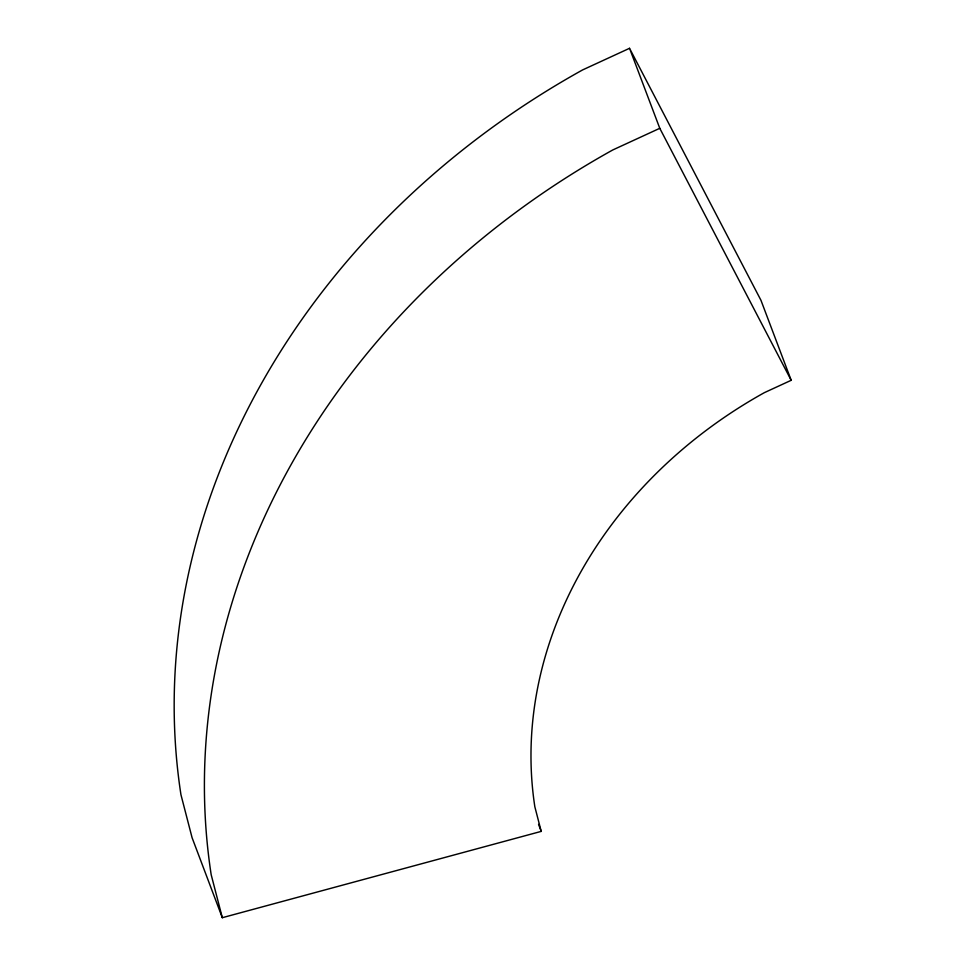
<?xml version="1.0" encoding="UTF-8"?>
<svg xmlns="http://www.w3.org/2000/svg" width="966" height="966" viewBox="0 0 966 966"><rect width="100%" height="100%" fill="white"/><g stroke="black" fill="none" stroke-linecap="round" stroke-linejoin="round"><path stroke-width="1.45" d="M629.542 48.3L582.595 69.926A774.973 664.282 -20.7 0 0 180.944 794.692L192.077 837.691L222.313 917.7L541.214 831.388L534.85 806.815A442.839 379.59 -20.7 0 1 764.36 392.655L791.19 380.302L760.954 300.293L629.542 48.3L659.778 128.309L791.19 380.302M659.778 128.309L612.818 149.935A774.973 664.282 -20.7 0 0 211.18 874.701L222.313 917.7M538.557 824.36L541.214 831.388"/></g></svg>
